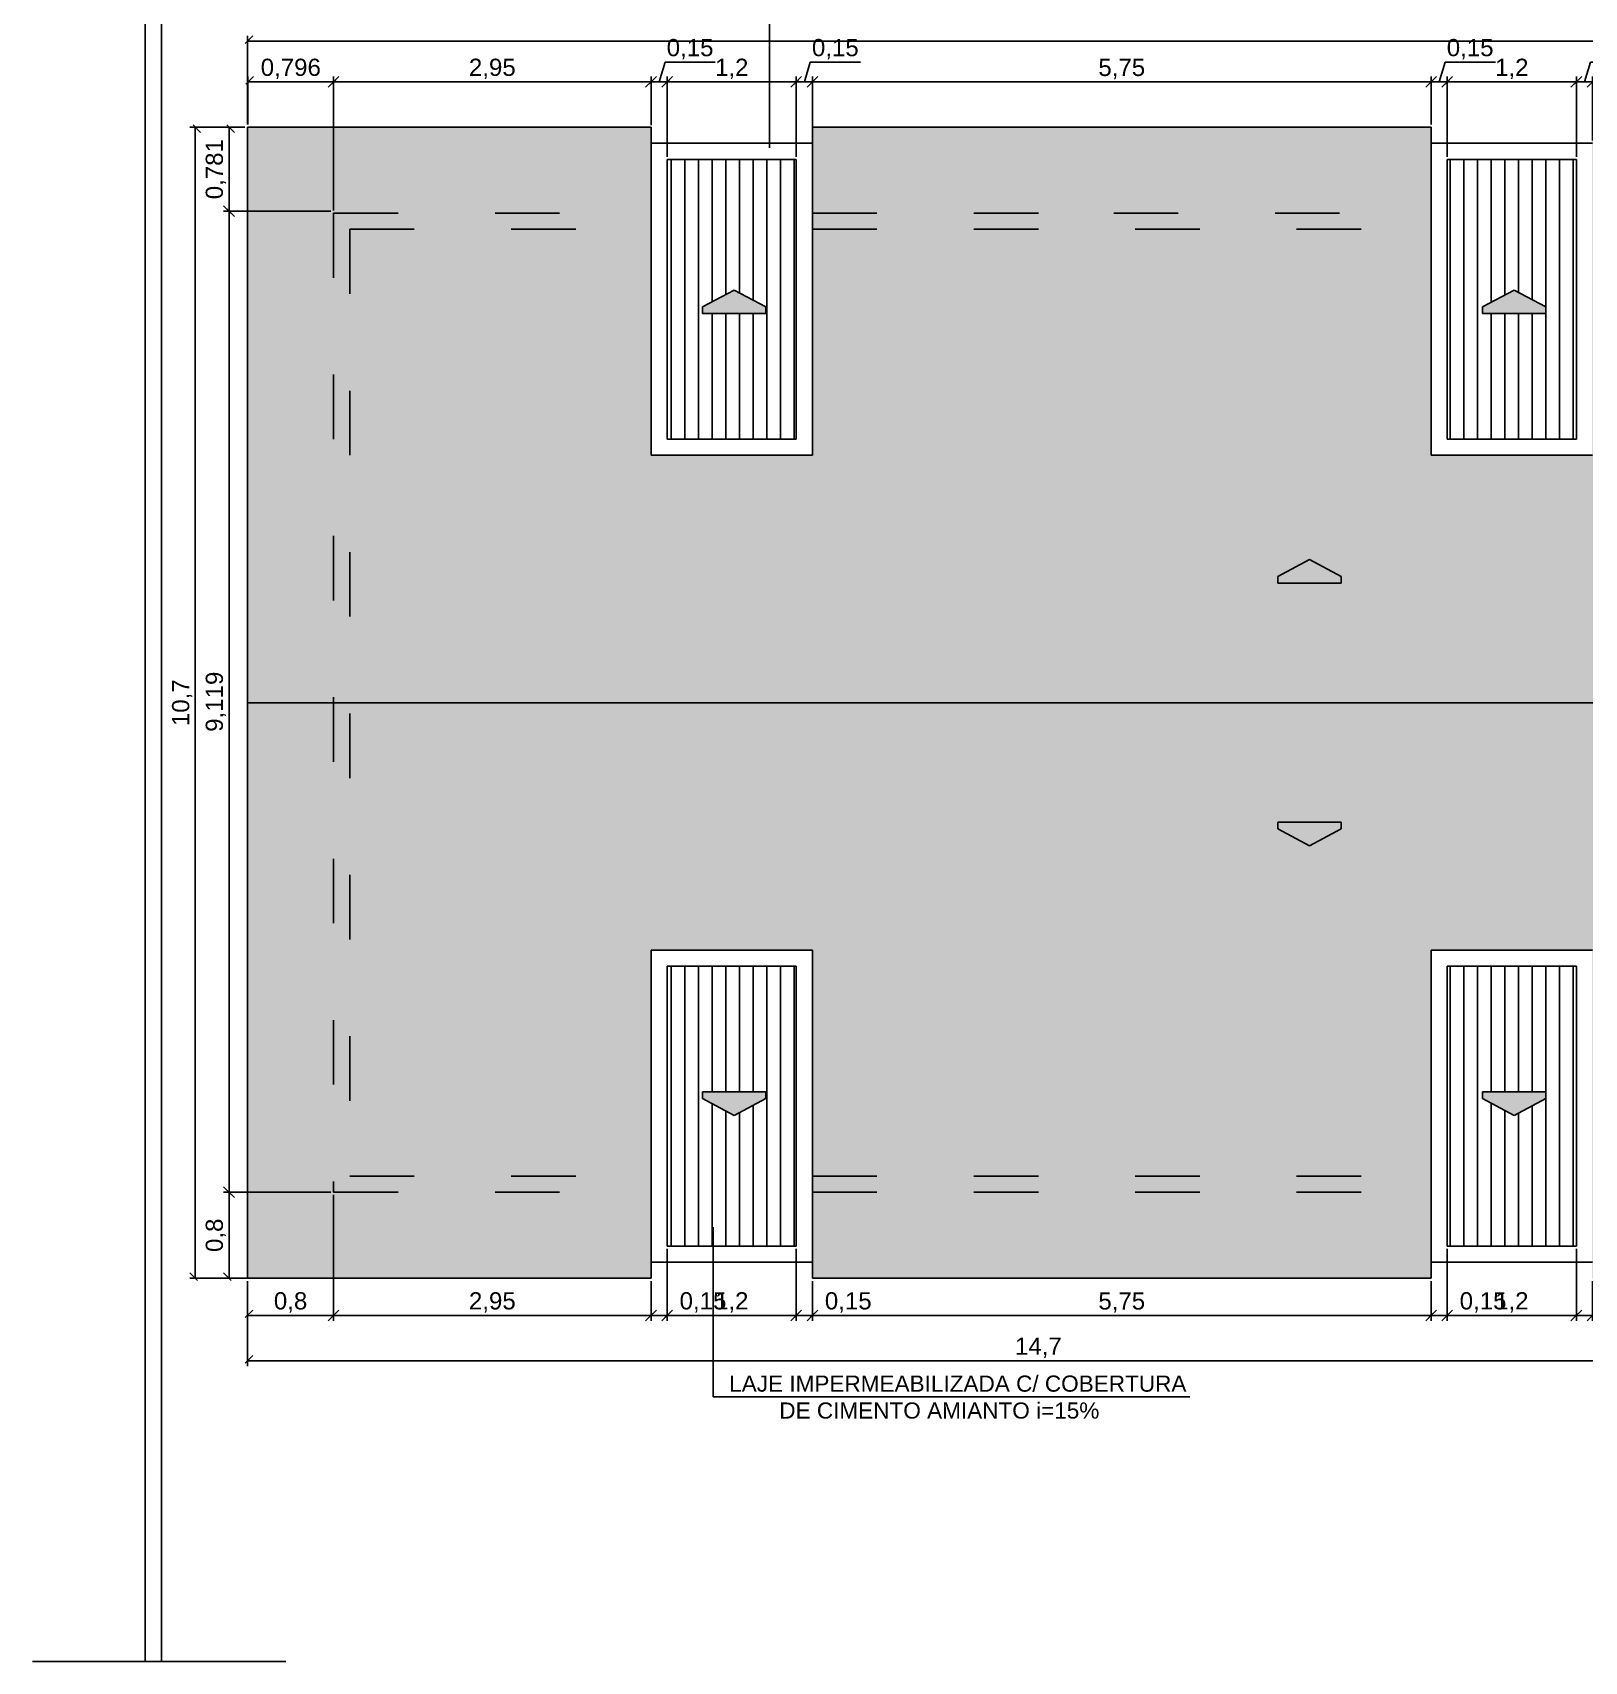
# Model space of a CAD drawing. Header units: millimetres. Extents: x 313 to 493, y 47 to 181.
# Drawn here: x 435.24 to 449.66, y 151.05 to 166.19 of the extents above; entities that cross this region are included whole.
import ezdxf

# ---------------------------------------------------------------- set-up
doc = ezdxf.new("R2010")
doc.units = ezdxf.units.MM
doc.header["$LTSCALE"] = 0.05
doc.header["$MEASUREMENT"] = 0
doc.header["$PDMODE"] = 3
doc.linetypes.add('ACAD_ISO03W100', pattern=[30, 12, -18])
for name, color, linetype in [('01', 1, 'Continuous'), ('02', 2, 'Continuous'), ('03', 3, 'Continuous'), ('05', 5, 'Continuous'), ('BAN', 13, 'Continuous'), ('CALCADA', 4, 'Continuous'), ('P02', 6, 'Continuous'), ('TRACEJADO', 7, 'ACAD_ISO03W100'), ('VEGET', 3, 'Continuous')]:
    doc.layers.add(name, color=color, linetype=linetype)
doc.styles.get("Standard").update_dxf_attribs({"font": 'arial.ttf'})
doc.dimstyles.new('ISO-25', dxfattribs={"dimscale": 0.04, "dimtxt": 4, "dimasz": 2.5, "dimexe": 1.25, "dimexo": 0.625, "dimtad": 1, "dimdec": 3, "dimtxsty": 'Standard', "dimblk": 'OBLIQUE', "dimcen": 2.5, "dimadec": 0, "dimazin": 0, "dimtfac": 1, "dimtdec": 3, "dimtmove": 0, "dimatfit": 3, "dimldrblk": 'OBLIQUE', "dimfxl": 1, "dimarcsym": 0})
pattern_1 = [(90, (-276.37967, -88.71769), (-0.127, 1e-17), [])]

# ---------------------------------------------------------------- blocks, each defined once
blk = doc.blocks.new('_Oblique')
at = {"layer": 'TRACEJADO', "color": 0, "lineweight": -2}
blk.add_line((-0.5, -0.5), (0.5, 0.5), dxfattribs=at)
blk = doc.blocks.new('*D369')
at = {"layer": 'BAN', "color": 0, "lineweight": -2}
for p, q in [((437.233, 165.333), (437.233, 166.157)), ((437.233, 166.107), (467.983, 166.107)), ((467.983, 165.352), (467.983, 166.157))]:
    blk.add_line(p, q, dxfattribs=at)
at = {"layer": 'Defpoints', "color": 0}
for p in [(467.983, 166.107), (467.983, 165.327), (437.233, 165.308)]:
    blk.add_point(p, dxfattribs=at)
at = {"layer": 'BAN', "color": 0, "lineweight": -2, "xscale": 0.1, "yscale": 0.1, "zscale": 0.1, "rotation": 180}
blk.add_blockref('_Oblique', (437.233, 166.107), dxfattribs=at)
at = {"layer": 'BAN', "color": 0, "lineweight": -2, "xscale": 0.1, "yscale": 0.1, "zscale": 0.1}
blk.add_blockref('_Oblique', (467.983, 166.107), dxfattribs=at)
at = {"layer": 'BAN', "color": 0, "insert": (452.608, 166.228), "char_height": 0.16, "attachment_point": 5}
blk.add_mtext('30,75', dxfattribs=at)
blk = doc.blocks.new('*D371')
at = {"layer": 'BAN', "color": 0, "lineweight": -2}
for p, q in [((438.008, 164.527), (437.011, 164.527)), ((437.061, 164.527), (437.061, 155.408)), ((438.008, 155.408), (437.011, 155.408))]:
    blk.add_line(p, q, dxfattribs=at)
at = {"layer": 'Defpoints', "color": 0}
for p in [(438.033, 164.527), (437.061, 155.408), (438.033, 155.408)]:
    blk.add_point(p, dxfattribs=at)
at = {"layer": 'BAN', "color": 0, "lineweight": -2, "xscale": 0.1, "yscale": 0.1, "zscale": 0.1}
for p, rotation in [((437.061, 164.527), 90), ((437.061, 155.408), 270)]:
    blk.add_blockref('_Oblique', p, dxfattribs=dict(at, rotation=rotation))
at = {"layer": 'BAN', "color": 0, "insert": (436.939, 159.967), "char_height": 0.16, "attachment_point": 5, "rotation": 90}
blk.add_mtext('9,119', dxfattribs=at)
blk = doc.blocks.new('*D372')
at = {"layer": 'BAN', "color": 0, "lineweight": -2}
for p, q in [((437.186, 165.308), (436.697, 165.308)), ((436.747, 165.308), (436.747, 154.608)), ((437.186, 154.608), (436.697, 154.608))]:
    blk.add_line(p, q, dxfattribs=at)
at = {"layer": 'Defpoints', "color": 0}
for p in [(437.211, 165.308), (436.747, 154.608), (437.211, 154.608)]:
    blk.add_point(p, dxfattribs=at)
at = {"layer": 'BAN', "color": 0, "lineweight": -2, "xscale": 0.1, "yscale": 0.1, "zscale": 0.1}
for p, rotation in [((436.747, 165.308), 90), ((436.747, 154.608), 270)]:
    blk.add_blockref('_Oblique', p, dxfattribs=dict(at, rotation=rotation))
at = {"layer": 'BAN', "color": 0, "insert": (436.626, 159.958), "char_height": 0.16, "attachment_point": 5, "rotation": 90}
blk.add_mtext('10,7', dxfattribs=at)
blk = doc.blocks.new('*D373')
at = {"layer": 'BAN', "color": 0, "lineweight": -2}
for p, q in [((437.233, 154.583), (437.233, 153.791)), ((451.933, 154.583), (451.933, 153.791)), ((437.233, 153.841), (451.933, 153.841))]:
    blk.add_line(p, q, dxfattribs=at)
at = {"layer": 'Defpoints', "color": 0}
for p in [(437.233, 154.608), (451.933, 154.608), (451.933, 153.841)]:
    blk.add_point(p, dxfattribs=at)
at = {"layer": 'BAN', "color": 0, "lineweight": -2, "xscale": 0.1, "yscale": 0.1, "zscale": 0.1, "rotation": 180}
blk.add_blockref('_Oblique', (437.233, 153.841), dxfattribs=at)
at = {"layer": 'BAN', "color": 0, "lineweight": -2, "xscale": 0.1, "yscale": 0.1, "zscale": 0.1}
blk.add_blockref('_Oblique', (451.933, 153.841), dxfattribs=at)
at = {"layer": 'BAN', "color": 0, "insert": (444.583, 153.963), "char_height": 0.16, "attachment_point": 5}
blk.add_mtext('14,7', dxfattribs=at)
blk = doc.blocks.new('*D374')
at = {"layer": 'BAN', "color": 0, "lineweight": -2}
for p, q in [((441.133, 154.883), (441.133, 154.213)), ((442.333, 154.883), (442.333, 154.213)), ((441.133, 154.263), (442.333, 154.263))]:
    blk.add_line(p, q, dxfattribs=at)
at = {"layer": 'Defpoints', "color": 0}
for p in [(441.133, 154.908), (442.333, 154.908), (442.333, 154.263)]:
    blk.add_point(p, dxfattribs=at)
at = {"layer": 'BAN', "color": 0, "lineweight": -2, "xscale": 0.1, "yscale": 0.1, "zscale": 0.1, "rotation": 180}
blk.add_blockref('_Oblique', (441.133, 154.263), dxfattribs=at)
at = {"layer": 'BAN', "color": 0, "lineweight": -2, "xscale": 0.1, "yscale": 0.1, "zscale": 0.1}
blk.add_blockref('_Oblique', (442.333, 154.263), dxfattribs=at)
at = {"layer": 'BAN', "color": 0, "insert": (441.733, 154.384), "char_height": 0.16, "attachment_point": 5}
blk.add_mtext('1,2', dxfattribs=at)
blk = doc.blocks.new('*D375')
at = {"layer": 'BAN', "color": 0, "lineweight": -2}
for p, q in [((441.133, 154.883), (441.133, 154.213)), ((440.983, 154.583), (440.983, 154.213)), ((440.983, 154.263), (441.133, 154.263)), ((441.133, 154.263), (441.7, 154.263))]:
    blk.add_line(p, q, dxfattribs=at)
at = {"layer": 'Defpoints', "color": 0}
for p in [(441.133, 154.908), (440.983, 154.608), (441.133, 154.263)]:
    blk.add_point(p, dxfattribs=at)
at = {"layer": 'BAN', "color": 0, "lineweight": -2, "xscale": 0.1, "yscale": 0.1, "zscale": 0.1, "rotation": 180}
blk.add_blockref('_Oblique', (440.983, 154.263), dxfattribs=at)
at = {"layer": 'BAN', "color": 0, "lineweight": -2, "xscale": 0.1, "yscale": 0.1, "zscale": 0.1}
blk.add_blockref('_Oblique', (441.133, 154.263), dxfattribs=at)
at = {"layer": 'BAN', "color": 0, "insert": (441.466, 154.384), "char_height": 0.16, "attachment_point": 5}
blk.add_mtext('0,15', dxfattribs=at)
blk = doc.blocks.new('*D376')
at = {"layer": 'BAN', "color": 0, "lineweight": -2}
for p, q in [((438.008, 155.408), (437.011, 155.408)), ((437.061, 155.408), (437.061, 154.608)), ((438.008, 154.608), (437.011, 154.608))]:
    blk.add_line(p, q, dxfattribs=at)
at = {"layer": 'Defpoints', "color": 0}
for p in [(438.033, 155.408), (437.061, 154.608), (438.033, 154.608)]:
    blk.add_point(p, dxfattribs=at)
at = {"layer": 'BAN', "color": 0, "lineweight": -2, "xscale": 0.1, "yscale": 0.1, "zscale": 0.1}
for p, rotation in [((437.061, 155.408), 90), ((437.061, 154.608), 270)]:
    blk.add_blockref('_Oblique', p, dxfattribs=dict(at, rotation=rotation))
at = {"layer": 'BAN', "color": 0, "insert": (436.939, 155.008), "char_height": 0.16, "attachment_point": 5, "rotation": 90}
blk.add_mtext('0,8', dxfattribs=at)
blk = doc.blocks.new('*D377')
at = {"layer": 'BAN', "color": 0, "lineweight": -2}
for p, q in [((438.033, 155.383), (438.033, 154.213)), ((440.983, 154.583), (440.983, 154.213)), ((438.033, 154.263), (440.983, 154.263))]:
    blk.add_line(p, q, dxfattribs=at)
at = {"layer": 'Defpoints', "color": 0}
for p in [(438.033, 155.408), (440.983, 154.608), (440.983, 154.263)]:
    blk.add_point(p, dxfattribs=at)
at = {"layer": 'BAN', "color": 0, "lineweight": -2, "xscale": 0.1, "yscale": 0.1, "zscale": 0.1, "rotation": 180}
blk.add_blockref('_Oblique', (438.033, 154.263), dxfattribs=at)
at = {"layer": 'BAN', "color": 0, "lineweight": -2, "xscale": 0.1, "yscale": 0.1, "zscale": 0.1}
blk.add_blockref('_Oblique', (440.983, 154.263), dxfattribs=at)
at = {"layer": 'BAN', "color": 0, "insert": (439.508, 154.384), "char_height": 0.16, "attachment_point": 5}
blk.add_mtext('2,95', dxfattribs=at)
blk = doc.blocks.new('*D378')
at = {"layer": 'BAN', "color": 0, "lineweight": -2}
for p, q in [((438.033, 155.383), (438.033, 154.213)), ((437.233, 154.583), (437.233, 154.213)), ((437.233, 154.263), (438.033, 154.263))]:
    blk.add_line(p, q, dxfattribs=at)
at = {"layer": 'Defpoints', "color": 0}
for p in [(438.033, 155.408), (437.233, 154.608), (438.033, 154.263)]:
    blk.add_point(p, dxfattribs=at)
at = {"layer": 'BAN', "color": 0, "lineweight": -2, "xscale": 0.1, "yscale": 0.1, "zscale": 0.1, "rotation": 180}
blk.add_blockref('_Oblique', (437.233, 154.263), dxfattribs=at)
at = {"layer": 'BAN', "color": 0, "lineweight": -2, "xscale": 0.1, "yscale": 0.1, "zscale": 0.1}
blk.add_blockref('_Oblique', (438.033, 154.263), dxfattribs=at)
at = {"layer": 'BAN', "color": 0, "insert": (437.633, 154.384), "char_height": 0.16, "attachment_point": 5}
blk.add_mtext('0,8', dxfattribs=at)
blk = doc.blocks.new('*D380')
at = {"layer": 'BAN', "color": 0, "lineweight": -2}
for p, q in [((449.583, 154.883), (449.583, 154.213)), ((449.733, 154.583), (449.733, 154.213)), ((449.583, 154.263), (449.733, 154.263)), ((449.733, 154.263), (450.3, 154.263))]:
    blk.add_line(p, q, dxfattribs=at)
at = {"layer": 'Defpoints', "color": 0}
for p in [(449.583, 154.908), (449.733, 154.608), (449.733, 154.263)]:
    blk.add_point(p, dxfattribs=at)
at = {"layer": 'BAN', "color": 0, "lineweight": -2, "xscale": 0.1, "yscale": 0.1, "zscale": 0.1, "rotation": 180}
blk.add_blockref('_Oblique', (449.583, 154.263), dxfattribs=at)
at = {"layer": 'BAN', "color": 0, "lineweight": -2, "xscale": 0.1, "yscale": 0.1, "zscale": 0.1}
blk.add_blockref('_Oblique', (449.733, 154.263), dxfattribs=at)
at = {"layer": 'BAN', "color": 0, "insert": (450.066, 154.384), "char_height": 0.16, "attachment_point": 5}
blk.add_mtext('0,15', dxfattribs=at)
blk = doc.blocks.new('*D381')
at = {"layer": 'BAN', "color": 0, "lineweight": -2}
for p, q in [((448.383, 154.883), (448.383, 154.213)), ((449.583, 154.883), (449.583, 154.213)), ((448.383, 154.263), (449.583, 154.263))]:
    blk.add_line(p, q, dxfattribs=at)
at = {"layer": 'Defpoints', "color": 0}
for p in [(448.383, 154.908), (449.583, 154.908), (449.583, 154.263)]:
    blk.add_point(p, dxfattribs=at)
at = {"layer": 'BAN', "color": 0, "lineweight": -2, "xscale": 0.1, "yscale": 0.1, "zscale": 0.1, "rotation": 180}
blk.add_blockref('_Oblique', (448.383, 154.263), dxfattribs=at)
at = {"layer": 'BAN', "color": 0, "lineweight": -2, "xscale": 0.1, "yscale": 0.1, "zscale": 0.1}
blk.add_blockref('_Oblique', (449.583, 154.263), dxfattribs=at)
at = {"layer": 'BAN', "color": 0, "insert": (448.983, 154.384), "char_height": 0.16, "attachment_point": 5}
blk.add_mtext('1,2', dxfattribs=at)
blk = doc.blocks.new('*D382')
at = {"layer": 'BAN', "color": 0, "lineweight": -2}
for p, q in [((448.383, 154.883), (448.383, 154.213)), ((448.233, 154.583), (448.233, 154.213)), ((448.233, 154.263), (448.383, 154.263)), ((448.383, 154.263), (448.95, 154.263))]:
    blk.add_line(p, q, dxfattribs=at)
at = {"layer": 'Defpoints', "color": 0}
for p in [(448.383, 154.908), (448.233, 154.608), (448.383, 154.263)]:
    blk.add_point(p, dxfattribs=at)
at = {"layer": 'BAN', "color": 0, "lineweight": -2, "xscale": 0.1, "yscale": 0.1, "zscale": 0.1, "rotation": 180}
blk.add_blockref('_Oblique', (448.233, 154.263), dxfattribs=at)
at = {"layer": 'BAN', "color": 0, "lineweight": -2, "xscale": 0.1, "yscale": 0.1, "zscale": 0.1}
blk.add_blockref('_Oblique', (448.383, 154.263), dxfattribs=at)
at = {"layer": 'BAN', "color": 0, "insert": (448.716, 154.384), "char_height": 0.16, "attachment_point": 5}
blk.add_mtext('0,15', dxfattribs=at)
blk = doc.blocks.new('*D383')
at = {"layer": 'BAN', "color": 0, "lineweight": -2}
for p, q in [((442.483, 154.583), (442.483, 154.213)), ((448.233, 154.583), (448.233, 154.213)), ((442.483, 154.263), (448.233, 154.263))]:
    blk.add_line(p, q, dxfattribs=at)
at = {"layer": 'Defpoints', "color": 0}
for p in [(442.483, 154.608), (448.233, 154.608), (448.233, 154.263)]:
    blk.add_point(p, dxfattribs=at)
at = {"layer": 'BAN', "color": 0, "lineweight": -2, "xscale": 0.1, "yscale": 0.1, "zscale": 0.1, "rotation": 180}
blk.add_blockref('_Oblique', (442.483, 154.263), dxfattribs=at)
at = {"layer": 'BAN', "color": 0, "lineweight": -2, "xscale": 0.1, "yscale": 0.1, "zscale": 0.1}
blk.add_blockref('_Oblique', (448.233, 154.263), dxfattribs=at)
at = {"layer": 'BAN', "color": 0, "insert": (445.358, 154.383), "char_height": 0.16, "attachment_point": 5}
blk.add_mtext('5,75', dxfattribs=at)
blk = doc.blocks.new('*D384')
at = {"layer": 'BAN', "color": 0, "lineweight": -2}
for p, q in [((442.333, 154.883), (442.333, 154.213)), ((442.483, 154.583), (442.483, 154.213)), ((442.333, 154.263), (442.483, 154.263)), ((442.483, 154.263), (443.05, 154.263))]:
    blk.add_line(p, q, dxfattribs=at)
at = {"layer": 'Defpoints', "color": 0}
for p in [(442.333, 154.908), (442.483, 154.608), (442.483, 154.263)]:
    blk.add_point(p, dxfattribs=at)
at = {"layer": 'BAN', "color": 0, "lineweight": -2, "xscale": 0.1, "yscale": 0.1, "zscale": 0.1, "rotation": 180}
blk.add_blockref('_Oblique', (442.333, 154.263), dxfattribs=at)
at = {"layer": 'BAN', "color": 0, "lineweight": -2, "xscale": 0.1, "yscale": 0.1, "zscale": 0.1}
blk.add_blockref('_Oblique', (442.483, 154.263), dxfattribs=at)
at = {"layer": 'BAN', "color": 0, "insert": (442.816, 154.384), "char_height": 0.16, "attachment_point": 5}
blk.add_mtext('0,15', dxfattribs=at)
blk = doc.blocks.new('*D385')
at = {"layer": 'BAN', "color": 0}
for p, q in [((441.133, 165.033), (441.133, 165.778)), ((442.333, 165.033), (442.333, 165.778)), ((441.133, 165.728), (442.333, 165.728))]:
    blk.add_line(p, q, dxfattribs=at)
at = {"layer": 'Defpoints', "color": 0}
for p in [(442.333, 165.728), (441.133, 165.008), (442.333, 165.008)]:
    blk.add_point(p, dxfattribs=at)
at = {"layer": 'BAN', "color": 0, "xscale": 0.1, "yscale": 0.1, "zscale": 0.1, "rotation": 180}
blk.add_blockref('_Oblique', (441.133, 165.728), dxfattribs=at)
at = {"layer": 'BAN', "color": 0, "xscale": 0.1, "yscale": 0.1, "zscale": 0.1}
blk.add_blockref('_Oblique', (442.333, 165.728), dxfattribs=at)
at = {"layer": 'BAN', "color": 0, "insert": (441.733, 165.849), "char_height": 0.16, "attachment_point": 5}
blk.add_mtext('1,2', dxfattribs=at)
blk = doc.blocks.new('*D386')
at = {"layer": 'BAN', "color": 0}
for p, q in [((440.983, 165.327), (440.983, 165.778)), ((441.058, 165.728), (441.113, 165.911)), ((441.113, 165.911), (441.58, 165.911)), ((441.133, 165.033), (441.133, 165.778)), ((440.983, 165.728), (441.133, 165.728))]:
    blk.add_line(p, q, dxfattribs=at)
at = {"layer": 'Defpoints', "color": 0}
for p in [(441.133, 165.728), (440.983, 165.302), (441.133, 165.008)]:
    blk.add_point(p, dxfattribs=at)
at = {"layer": 'BAN', "color": 0, "xscale": 0.1, "yscale": 0.1, "zscale": 0.1, "rotation": 180}
blk.add_blockref('_Oblique', (440.983, 165.728), dxfattribs=at)
at = {"layer": 'BAN', "color": 0, "xscale": 0.1, "yscale": 0.1, "zscale": 0.1}
blk.add_blockref('_Oblique', (441.133, 165.728), dxfattribs=at)
at = {"layer": 'BAN', "color": 0, "insert": (441.346, 166.032), "char_height": 0.16, "attachment_point": 5}
blk.add_mtext('0,15', dxfattribs=at)
blk = doc.blocks.new('*D387')
at = {"layer": 'BAN', "color": 0, "lineweight": -2}
for p, q in [((437.208, 165.308), (437.011, 165.308)), ((437.061, 165.308), (437.061, 164.527)), ((438.008, 164.527), (437.011, 164.527))]:
    blk.add_line(p, q, dxfattribs=at)
at = {"layer": 'Defpoints', "color": 0}
for p in [(437.233, 165.308), (437.061, 164.527), (438.033, 164.527)]:
    blk.add_point(p, dxfattribs=at)
at = {"layer": 'BAN', "color": 0, "lineweight": -2, "xscale": 0.1, "yscale": 0.1, "zscale": 0.1}
for p, rotation in [((437.061, 165.308), 90), ((437.061, 164.527), 270)]:
    blk.add_blockref('_Oblique', p, dxfattribs=dict(at, rotation=rotation))
at = {"layer": 'BAN', "color": 0, "insert": (436.939, 164.917), "char_height": 0.16, "attachment_point": 5, "rotation": 90}
blk.add_mtext('0,781', dxfattribs=at)
blk = doc.blocks.new('*D388')
at = {"layer": 'BAN', "color": 0}
for p, q in [((438.033, 164.533), (438.033, 165.778)), ((440.983, 165.327), (440.983, 165.778)), ((438.033, 165.728), (440.983, 165.728))]:
    blk.add_line(p, q, dxfattribs=at)
at = {"layer": 'Defpoints', "color": 0}
for p in [(440.983, 165.728), (440.983, 165.302), (438.033, 164.508)]:
    blk.add_point(p, dxfattribs=at)
at = {"layer": 'BAN', "color": 0, "xscale": 0.1, "yscale": 0.1, "zscale": 0.1, "rotation": 180}
blk.add_blockref('_Oblique', (438.033, 165.728), dxfattribs=at)
at = {"layer": 'BAN', "color": 0, "xscale": 0.1, "yscale": 0.1, "zscale": 0.1}
blk.add_blockref('_Oblique', (440.983, 165.728), dxfattribs=at)
at = {"layer": 'BAN', "color": 0, "insert": (439.508, 165.849), "char_height": 0.16, "attachment_point": 5}
blk.add_mtext('2,95', dxfattribs=at)
blk = doc.blocks.new('*D389')
at = {"layer": 'BAN', "color": 0, "lineweight": -2}
for p, q in [((437.237, 165.333), (437.237, 165.778)), ((438.033, 164.533), (438.033, 165.778)), ((437.237, 165.728), (438.033, 165.728))]:
    blk.add_line(p, q, dxfattribs=at)
at = {"layer": 'Defpoints', "color": 0}
for p in [(438.033, 165.728), (437.237, 165.308), (438.033, 164.508)]:
    blk.add_point(p, dxfattribs=at)
at = {"layer": 'BAN', "color": 0, "lineweight": -2, "xscale": 0.1, "yscale": 0.1, "zscale": 0.1, "rotation": 180}
blk.add_blockref('_Oblique', (437.237, 165.728), dxfattribs=at)
at = {"layer": 'BAN', "color": 0, "lineweight": -2, "xscale": 0.1, "yscale": 0.1, "zscale": 0.1}
blk.add_blockref('_Oblique', (438.033, 165.728), dxfattribs=at)
at = {"layer": 'BAN', "color": 0, "insert": (437.635, 165.849), "char_height": 0.16, "attachment_point": 5}
blk.add_mtext('0,796', dxfattribs=at)
blk = doc.blocks.new('*D391')
at = {"layer": 'BAN', "color": 0}
for p, q in [((449.583, 165.033), (449.583, 165.778)), ((449.658, 165.728), (449.713, 165.911)), ((449.713, 165.911), (450.18, 165.911)), ((449.733, 165.183), (449.733, 165.778)), ((449.583, 165.728), (449.733, 165.728))]:
    blk.add_line(p, q, dxfattribs=at)
at = {"layer": 'Defpoints', "color": 0}
for p in [(449.733, 165.728), (449.733, 165.158), (449.583, 165.008)]:
    blk.add_point(p, dxfattribs=at)
at = {"layer": 'BAN', "color": 0, "xscale": 0.1, "yscale": 0.1, "zscale": 0.1, "rotation": 180}
blk.add_blockref('_Oblique', (449.583, 165.728), dxfattribs=at)
at = {"layer": 'BAN', "color": 0, "xscale": 0.1, "yscale": 0.1, "zscale": 0.1}
blk.add_blockref('_Oblique', (449.733, 165.728), dxfattribs=at)
at = {"layer": 'BAN', "color": 0, "insert": (449.946, 166.032), "char_height": 0.16, "attachment_point": 5}
blk.add_mtext('0,15', dxfattribs=at)
blk = doc.blocks.new('*D392')
at = {"layer": 'BAN', "color": 0}
for p, q in [((448.383, 165.033), (448.383, 165.778)), ((449.583, 165.033), (449.583, 165.778)), ((448.383, 165.728), (449.583, 165.728))]:
    blk.add_line(p, q, dxfattribs=at)
at = {"layer": 'Defpoints', "color": 0}
for p in [(449.583, 165.728), (448.383, 165.008), (449.583, 165.008)]:
    blk.add_point(p, dxfattribs=at)
at = {"layer": 'BAN', "color": 0, "xscale": 0.1, "yscale": 0.1, "zscale": 0.1, "rotation": 180}
blk.add_blockref('_Oblique', (448.383, 165.728), dxfattribs=at)
at = {"layer": 'BAN', "color": 0, "xscale": 0.1, "yscale": 0.1, "zscale": 0.1}
blk.add_blockref('_Oblique', (449.583, 165.728), dxfattribs=at)
at = {"layer": 'BAN', "color": 0, "insert": (448.983, 165.849), "char_height": 0.16, "attachment_point": 5}
blk.add_mtext('1,2', dxfattribs=at)
blk = doc.blocks.new('*D393')
at = {"layer": 'BAN', "color": 0}
for p, q in [((448.233, 165.333), (448.233, 165.778)), ((448.308, 165.728), (448.363, 165.911)), ((448.363, 165.911), (448.83, 165.911)), ((448.383, 165.033), (448.383, 165.778)), ((448.233, 165.728), (448.383, 165.728))]:
    blk.add_line(p, q, dxfattribs=at)
at = {"layer": 'Defpoints', "color": 0}
for p in [(448.383, 165.728), (448.233, 165.308), (448.383, 165.008)]:
    blk.add_point(p, dxfattribs=at)
at = {"layer": 'BAN', "color": 0, "xscale": 0.1, "yscale": 0.1, "zscale": 0.1, "rotation": 180}
blk.add_blockref('_Oblique', (448.233, 165.728), dxfattribs=at)
at = {"layer": 'BAN', "color": 0, "xscale": 0.1, "yscale": 0.1, "zscale": 0.1}
blk.add_blockref('_Oblique', (448.383, 165.728), dxfattribs=at)
at = {"layer": 'BAN', "color": 0, "insert": (448.596, 166.032), "char_height": 0.16, "attachment_point": 5}
blk.add_mtext('0,15', dxfattribs=at)
blk = doc.blocks.new('*D394')
at = {"layer": 'BAN', "color": 0}
for p, q in [((442.483, 165.183), (442.483, 165.778)), ((448.233, 165.333), (448.233, 165.778)), ((442.483, 165.728), (448.233, 165.728))]:
    blk.add_line(p, q, dxfattribs=at)
at = {"layer": 'Defpoints', "color": 0}
for p in [(448.233, 165.728), (448.233, 165.308), (442.483, 165.158)]:
    blk.add_point(p, dxfattribs=at)
at = {"layer": 'BAN', "color": 0, "xscale": 0.1, "yscale": 0.1, "zscale": 0.1, "rotation": 180}
blk.add_blockref('_Oblique', (442.483, 165.728), dxfattribs=at)
at = {"layer": 'BAN', "color": 0, "xscale": 0.1, "yscale": 0.1, "zscale": 0.1}
blk.add_blockref('_Oblique', (448.233, 165.728), dxfattribs=at)
at = {"layer": 'BAN', "color": 0, "insert": (445.358, 165.848), "char_height": 0.16, "attachment_point": 5}
blk.add_mtext('5,75', dxfattribs=at)
blk = doc.blocks.new('*D395')
at = {"layer": 'BAN', "color": 0}
for p, q in [((442.333, 165.033), (442.333, 165.778)), ((442.408, 165.728), (442.463, 165.911)), ((442.463, 165.911), (442.93, 165.911)), ((442.483, 165.183), (442.483, 165.778)), ((442.333, 165.728), (442.483, 165.728))]:
    blk.add_line(p, q, dxfattribs=at)
at = {"layer": 'Defpoints', "color": 0}
for p in [(442.483, 165.728), (442.483, 165.158), (442.333, 165.008)]:
    blk.add_point(p, dxfattribs=at)
at = {"layer": 'BAN', "color": 0, "xscale": 0.1, "yscale": 0.1, "zscale": 0.1, "rotation": 180}
blk.add_blockref('_Oblique', (442.333, 165.728), dxfattribs=at)
at = {"layer": 'BAN', "color": 0, "xscale": 0.1, "yscale": 0.1, "zscale": 0.1}
blk.add_blockref('_Oblique', (442.483, 165.728), dxfattribs=at)
at = {"layer": 'BAN', "color": 0, "insert": (442.696, 166.032), "char_height": 0.16, "attachment_point": 5}
blk.add_mtext('0,15', dxfattribs=at)

msp = doc.modelspace()

# ---------------------------------------------------------------- hatches: boundary and pattern name
at = {"layer": '01'}
h = msp.add_hatch(dxfattribs=at)
h.set_pattern_fill('TELHA2', color=256, scale=0.3, angle=180, style=0)
h.set_pattern_definition([(305.2176, (-276.655666, -88.747688), (-2.10000034906, 2.99999974996), [0.0624261, -6.1801698]), (340.71, (-276.619666, -88.798688), (-5.10000155527, 1.7999959482), [0.0635688, -6.2933172]), (19.29, (-276.559666, -88.819688), (5.10000155527, 1.7999959482), [0.0635688, -6.2933172]), (54.7824, (-276.499666, -88.798688), (2.10000034906, 2.99999974996), [0.0624261, -6.1801698]), (90, (-276.46367, -88.7477), (-0.3, 0.3), [0.03, -0.27]), (270, (-276.65567, -88.7177), (0.3, -0.3), [0.03, -0.27]), (180, (-276.65567, -88.7417), (-0.3, -0.3), [0.024, -0.276]), (180, (-276.65567, -88.7177), (-0.3, -0.3), [0.024, -0.276]), (305.5377, (-276.679666, -88.756688), (0.900000472, -1.1999994744), [0.077421, -2.5032768]), (342.2553, (-276.634666, -88.819688), (6.59999886937, -2.10000322881), [0.0787464, -7.7958963]), (17.7447, (-276.559666, -88.843688), (-6.59999886937, -2.10000322881), [0.0787464, -7.7958963]), (54.4623, (-276.484666, -88.819688), (-0.900000472, -1.1999994744), [0.077421, -2.5032768]), (90, (-276.43967, -88.7567), (-0.3, 0.3), [0.015, -0.285]), (270, (-276.67967, -88.7417), (0.3, -0.3), [0.015, -0.285]), (180, (-276.37967, -88.7417), (-0.3, -0.3), [0.06, -0.24]), (180, (-276.37967, -88.7177), (-0.3, -0.3), [0.084, -0.216]), (264.8056, (-276.439666, -88.753688), (0.2999985674, 3.000000201), [0.2650887, -3.0485196]), (275.1944, (-276.679666, -88.753688), (0.2999985674, -3.000000201), [0.2650887, -3.0485196])])
h.paths.add_polyline_path([(448.233, 164.358), (442.483, 164.358), (442.483, 162.258), (440.983, 162.258), (440.983, 164.358), (438.183, 164.358), (438.183, 159.958), (451.108, 159.958), (451.108, 161.458), (452.608, 161.458), (454.108, 161.458), (454.108, 159.958), (467.033, 159.958), (467.033, 162.858), (459.783, 162.858), (459.783, 164.358), (456.983, 164.358), (456.983, 162.258), (455.483, 162.258), (455.483, 164.358), (449.733, 164.358), (449.733, 162.258), (448.233, 162.258)])
h.paths.add_polyline_path([(446.8074, 161.1304), (447.1019, 161.288), (447.3964, 161.1304), (447.3964, 161.0691), (446.8074, 161.0691)], flags=16)
h.paths.add_polyline_path([(457.852, 161.1304), (458.1465, 161.288), (458.441, 161.1304), (458.441, 161.0691), (457.852, 161.0691)], flags=16)
h.paths.add_polyline_path([(455.483, 164.508), (449.733, 164.508), (449.733, 164.358), (455.483, 164.358)])
h.paths.add_polyline_path([(455.483, 165.158), (455.483, 165.308), (449.733, 165.308), (449.733, 165.158), (449.733, 164.508), (455.483, 164.508)])
h.paths.add_polyline_path([(467.983, 165.308), (456.983, 165.308), (456.983, 165.158), (456.983, 164.508), (459.933, 164.508), (459.933, 163.008), (467.183, 163.008), (467.183, 160.858), (467.183, 159.958), (467.983, 159.958)])
h.paths.add_polyline_path([(467.183, 163.008), (459.933, 163.008), (459.933, 164.508), (456.983, 164.508), (456.983, 164.358), (459.783, 164.358), (459.783, 162.858), (467.033, 162.858), (467.033, 159.958), (467.183, 159.958), (467.183, 160.858)], flags=16)
h.paths.add_polyline_path([(448.233, 164.508), (445.283, 164.508), (442.483, 164.508), (442.483, 164.358), (448.233, 164.358)])
h.paths.add_polyline_path([(440.983, 164.508), (438.033, 164.508), (438.033, 159.958), (438.183, 159.958), (438.183, 164.358), (440.983, 164.358)])
h.paths.add_polyline_path([(438.033, 164.508), (440.983, 164.508), (440.983, 165.158), (440.983, 165.308), (437.233, 165.308), (437.233, 159.958), (438.033, 159.958)])
h.paths.add_polyline_path([(448.233, 165.158), (448.233, 165.308), (442.483, 165.308), (442.483, 165.158), (442.483, 164.508), (445.433, 164.508), (448.233, 164.508)])
h.paths.add_polyline_path([(454.108, 161.458), (452.608, 161.458), (452.608, 159.958), (454.108, 159.958)], flags=16)
h.paths.add_polyline_path([(452.608, 161.458), (451.108, 161.458), (451.108, 159.958), (452.608, 159.958)], flags=16)
h.paths.add_polyline_path([(464.2394, 161.2968), (464.2394, 161.6693), (464.4437, 161.6693), (464.4437, 161.2968)], flags=24)
h.paths.add_polyline_path([(457.1717, 163.5678), (457.1717, 163.8483), (457.376, 163.8483), (457.376, 163.5678)], flags=24)
h.paths.add_polyline_path([(457.1342, 162.1467), (457.1342, 162.5193), (457.3385, 162.5193), (457.3385, 162.1467)], flags=24)
h.paths.add_polyline_path([(457.5082, 163.624), (457.5082, 163.8921), (457.7125, 163.8921), (457.7125, 163.624)], flags=24)
h.paths.add_polyline_path([(457.5082, 161.2968), (457.5082, 161.6693), (457.7125, 161.6693), (457.7125, 161.2968)], flags=24)
h.paths.add_polyline_path([(464.2394, 164.0178), (464.2394, 164.2983), (464.4437, 164.2983), (464.4437, 164.0178)], flags=25)
h.paths.add_polyline_path([(457.1717, 164.5717), (457.1717, 164.9443), (457.376, 164.9443), (457.376, 164.5717)], flags=24)
h.paths.add_polyline_path([(457.5082, 164.7687), (457.5082, 165.0474), (457.7125, 165.0474), (457.7125, 164.7687)], flags=24)
h.paths.add_polyline_path([(451.6788, 160.908), (453.2156, 160.908), (453.2156, 160.6426), (451.6788, 160.6426)], flags=25)
h = msp.add_hatch(dxfattribs=at)
h.set_pattern_fill('TELHA2', color=256, scale=0.3, style=0)
h.set_pattern_definition([(125.2176, (-276.103666, -88.687688), (2.10000034906, -2.99999974996), [0.0624261, -6.1801698]), (160.71, (-276.139666, -88.636688), (5.10000155527, -1.7999959482), [0.0635688, -6.2933172]), (199.29, (-276.199666, -88.615688), (-5.10000155527, -1.7999959482), [0.0635688, -6.2933172]), (234.7824, (-276.259666, -88.636688), (-2.10000034906, -2.99999974996), [0.0624261, -6.1801698]), (270, (-276.29567, -88.6877), (0.3, -0.3), [0.03, -0.27]), (90, (-276.10367, -88.7177), (-0.3, 0.3), [0.03, -0.27]), (0, (-276.10367, -88.6937), (0.3, 0.3), [0.024, -0.276]), (0, (-276.10367, -88.7177), (0.3, 0.3), [0.024, -0.276]), (125.5377, (-276.079666, -88.678688), (-0.900000472, 1.1999994744), [0.077421, -2.5032768]), (162.2553, (-276.124666, -88.615688), (-6.59999886937, 2.10000322881), [0.0787464, -7.7958963]), (197.7447, (-276.199666, -88.591688), (6.59999886937, 2.10000322881), [0.0787464, -7.7958963]), (234.4623, (-276.274666, -88.615688), (0.900000472, 1.1999994744), [0.077421, -2.5032768]), (270, (-276.31967, -88.6787), (0.3, -0.3), [0.015, -0.285]), (90, (-276.07967, -88.6937), (-0.3, 0.3), [0.015, -0.285]), (0, (-276.37967, -88.6937), (0.3, 0.3), [0.06, -0.24]), (0, (-276.37967, -88.7177), (0.3, 0.3), [0.084, -0.216]), (84.8056, (-276.319666, -88.681688), (-0.2999985674, -3.000000201), [0.2650887, -3.0485196]), (95.1944, (-276.079666, -88.681688), (-0.2999985674, 3.000000201), [0.2650887, -3.0485196])])
h.paths.add_polyline_path([(467.033, 159.958), (438.183, 159.958), (438.183, 155.558), (440.983, 155.558), (440.983, 157.658), (442.483, 157.658), (442.483, 155.558), (448.233, 155.558), (448.233, 157.658), (449.733, 157.658), (449.733, 155.558), (458.433, 155.558), (458.433, 156.408), (459.933, 156.408), (459.933, 155.558), (467.033, 155.558)])
h.paths.add_polyline_path([(458.441, 158.7857), (458.1465, 158.6281), (457.852, 158.7857), (457.852, 158.847), (458.441, 158.847)], flags=17)
h.paths.add_polyline_path([(447.3964, 158.7857), (447.1019, 158.6281), (446.8074, 158.7857), (446.8074, 158.847), (447.3964, 158.847)], flags=16)
h.paths.add_polyline_path([(438.033, 159.958), (437.233, 159.958), (437.233, 154.608), (440.983, 154.608), (440.983, 154.758), (440.983, 155.408), (438.033, 155.408)])
h.paths.add_polyline_path([(438.183, 159.958), (438.033, 159.958), (438.033, 155.408), (440.983, 155.408), (440.983, 155.558), (438.183, 155.558)])
h.paths.add_polyline_path([(448.233, 155.558), (442.483, 155.558), (442.483, 155.408), (448.233, 155.408)])
h.paths.add_polyline_path([(458.583, 156.258), (459.783, 156.258), (459.783, 155.408), (467.183, 155.408), (467.183, 159.958), (467.033, 159.958), (467.033, 155.558), (459.933, 155.558), (459.933, 156.408), (458.433, 156.408), (458.433, 155.558), (449.733, 155.558), (449.733, 155.408), (458.583, 155.408)])
h.paths.add_polyline_path([(467.983, 159.958), (467.183, 159.958), (467.183, 155.408), (467.183, 152.808), (467.983, 152.808)])
h.paths.add_polyline_path([(467.183, 155.408), (459.783, 155.408), (459.783, 156.258), (458.583, 156.258), (458.583, 155.408), (458.183, 155.408), (452.533, 155.408), (452.533, 153.408), (465.533, 153.408), (465.533, 152.808), (467.183, 152.808)])
h.paths.add_polyline_path([(465.533, 153.408), (452.533, 153.408), (452.533, 155.408), (449.733, 155.408), (449.733, 154.758), (449.733, 154.608), (451.933, 154.608), (451.933, 152.808), (465.533, 152.808)])
h.paths.add_polyline_path([(448.233, 155.408), (442.483, 155.408), (442.483, 154.758), (442.483, 154.608), (448.233, 154.608), (448.233, 154.758)])
h.paths.add_polyline_path([(464.2399, 157.4943), (464.2399, 157.8718), (464.4437, 157.8718), (464.4437, 157.4943)], flags=25)
h.paths.add_polyline_path([(450.3317, 158.7806), (454.9828, 158.7806), (454.9828, 158.2948), (450.3317, 158.2948)], flags=25)
h.paths.add_polyline_path([(467.4436, 154.4556), (467.7223, 154.4556), (467.7223, 154.2514), (467.4436, 154.2514)], flags=24)
h.paths.add_polyline_path([(459.6307, 154.4556), (460.0852, 154.4556), (460.0852, 154.2514), (459.6307, 154.2514)], flags=25)
h.paths.add_polyline_path([(465.0938, 154.0041), (465.3722, 154.0041), (465.3722, 153.7998), (465.0938, 153.7998)], flags=25)
h.paths.add_polyline_path([(466.5706, 154.0041), (466.9453, 154.0041), (466.9453, 153.7998), (466.5706, 153.7998)], flags=24)
h.paths.add_polyline_path([(466.6674, 153.5628), (467.0385, 153.5628), (467.0385, 153.3585), (466.6674, 153.3585)], flags=24)
h.paths.add_polyline_path([(464.2632, 154.3383), (464.2632, 154.4778), (464.4437, 154.4778), (464.4437, 154.3383)], flags=25)
h.paths.add_polyline_path([(452.0938, 154.4556), (452.3722, 154.4556), (452.3722, 154.2514), (452.0938, 154.2514)], flags=24)
h.paths.add_polyline_path([(464.2394, 152.9688), (464.2394, 153.2472), (464.4437, 153.2472), (464.4437, 152.9688)], flags=25)
at = {"layer": '02'}
h = msp.add_hatch(dxfattribs=at)
h.set_pattern_fill('ANSI31', color=256, scale=0.04, angle=45, style=0)
h.set_pattern_definition(pattern_1)
h.paths.add_polyline_path([(442.333, 165.008), (441.133, 165.008), (441.133, 162.408), (442.333, 162.408)])
h.paths.add_polyline_path([(441.7555, 163.7937), (442.05, 163.6361), (442.05, 163.5748), (441.461, 163.5748), (441.461, 163.6361)], flags=16)
h = msp.add_hatch(dxfattribs=at)
h.set_pattern_fill('ANSI31', color=256, scale=0.04, angle=45, style=0)
h.set_pattern_definition(pattern_1)
h.paths.add_polyline_path([(449.583, 165.008), (448.383, 165.008), (448.383, 162.408), (449.583, 162.408)])
h.paths.add_polyline_path([(449.0055, 163.7937), (449.3, 163.6361), (449.3, 163.5748), (448.711, 163.5748), (448.711, 163.6361)], flags=16)
h = msp.add_hatch(dxfattribs=at)
h.set_pattern_fill('ANSI31', color=256, scale=0.04, angle=45, style=0)
h.set_pattern_definition(pattern_1)
h.paths.add_polyline_path([(442.333, 157.508), (441.133, 157.508), (441.133, 154.908), (442.333, 154.908)])
h.paths.add_polyline_path([(442.05, 156.3412), (442.05, 156.2799), (441.7555, 156.1223), (441.461, 156.2799), (441.461, 156.3412)], flags=16)
h = msp.add_hatch(dxfattribs=at)
h.set_pattern_fill('ANSI31', color=256, scale=0.04, angle=45, style=0)
h.set_pattern_definition(pattern_1)
h.paths.add_polyline_path([(449.583, 157.508), (448.383, 157.508), (448.383, 154.908), (449.583, 154.908)])
h.paths.add_polyline_path([(449.3, 156.3412), (449.3, 156.2799), (449.0055, 156.1223), (448.711, 156.2799), (448.711, 156.3412)], flags=16)
at = {"layer": 'P02'}
for points in [[(442.05, 163.5748), (442.05, 163.6361), (441.7555, 163.7937), (441.461, 163.6361), (441.461, 163.5748)], [(449.3, 163.5748), (449.3, 163.6361), (449.0055, 163.7937), (448.711, 163.6361), (448.711, 163.5748)], [(447.3964, 161.0691), (447.3964, 161.1304), (447.1019, 161.288), (446.8074, 161.1304), (446.8074, 161.0691)], [(446.8074, 158.847), (446.8074, 158.7857), (447.1019, 158.6281), (447.3964, 158.7857), (447.3964, 158.847)], [(441.461, 156.3412), (441.461, 156.2799), (441.7555, 156.1223), (442.05, 156.2799), (442.05, 156.3412)], [(448.711, 156.3412), (448.711, 156.2799), (449.0055, 156.1223), (449.3, 156.2799), (449.3, 156.3412)]]:
    msp.add_hatch(color=256, dxfattribs=at).paths.add_polyline_path(points)

# ---------------------------------------------------------------- linework, layer by layer
at = {"layer": '01'}
msp.add_line((437.5879, 151.0472), (435.2351, 151.0472), dxfattribs=at)
at = {"layer": '02'}
for p, q in [((437.233, 154.608), (437.233, 165.308)), ((437.233, 165.308), (440.983, 165.308)), ((440.983, 165.158), (440.983, 165.308)), ((442.483, 165.308), (448.233, 165.308)), ((442.483, 165.158), (442.483, 165.308)), ((448.233, 165.158), (448.233, 165.308)), ((440.983, 154.758), (440.983, 154.608)), ((442.483, 154.758), (442.483, 154.608)), ((448.233, 154.758), (448.233, 154.608)), ((437.233, 154.608), (440.983, 154.608)), ((442.483, 154.608), (448.233, 154.608))]:
    msp.add_line(p, q, dxfattribs=at)
at = {"layer": '03'}
for p, q in [((442.0847, 166.4317), (442.0847, 165.1159)), ((441.5617, 155.0825), (441.5617, 153.507)), ((441.5617, 153.507), (445.9911, 153.507))]:
    msp.add_line(p, q, dxfattribs=at)
at = {"layer": '05'}
for p, q in [((436.283, 181.058), (436.283, 151.0472)), ((436.433, 180.908), (436.433, 151.0472))]:
    msp.add_line(p, q, dxfattribs=at)
at = {"layer": 'CALCADA'}
for p, q in [((440.983, 165.158), (442.483, 165.158)), ((440.983, 165.158), (440.983, 162.258)), ((442.483, 165.158), (442.483, 162.258)), ((448.233, 165.158), (449.733, 165.158)), ((448.233, 165.158), (448.233, 162.258)), ((441.133, 165.008), (442.333, 165.008)), ((441.133, 165.008), (441.133, 162.408)), ((442.333, 165.008), (442.333, 162.408)), ((448.383, 165.008), (449.583, 165.008)), ((448.383, 165.008), (448.383, 162.408)), ((449.583, 165.008), (449.583, 162.408)), ((441.133, 162.408), (442.333, 162.408)), ((448.383, 162.408), (449.583, 162.408)), ((440.983, 162.258), (442.483, 162.258)), ((448.233, 162.258), (449.733, 162.258)), ((440.983, 157.658), (442.483, 157.658)), ((440.983, 154.758), (440.983, 157.658)), ((442.483, 154.758), (442.483, 157.658)), ((448.233, 154.758), (448.233, 157.658)), ((448.233, 157.658), (449.733, 157.658)), ((441.133, 157.508), (442.333, 157.508)), ((441.133, 154.908), (441.133, 157.508)), ((442.333, 154.908), (442.333, 157.508)), ((448.383, 154.908), (448.383, 157.508)), ((448.383, 157.508), (449.583, 157.508)), ((449.583, 154.908), (449.583, 157.508)), ((441.133, 154.908), (442.333, 154.908)), ((448.383, 154.908), (449.583, 154.908)), ((440.983, 154.758), (442.483, 154.758)), ((448.233, 154.758), (449.733, 154.758))]:
    msp.add_line(p, q, dxfattribs=at)
at = {"layer": 'P02'}
for p, q in [((441.461, 163.6361), (441.7555, 163.7937)), ((442.05, 163.6361), (441.7555, 163.7937)), ((448.711, 163.6361), (449.0055, 163.7937)), ((449.3, 163.6361), (449.0055, 163.7937)), ((441.461, 163.5748), (441.461, 163.6361)), ((441.461, 163.5748), (442.05, 163.5748)), ((442.05, 163.5748), (442.05, 163.6361)), ((448.711, 163.5748), (448.711, 163.6361)), ((448.711, 163.5748), (449.3, 163.5748)), ((449.3, 163.5748), (449.3, 163.6361)), ((446.8074, 161.1304), (447.1019, 161.288)), ((447.3964, 161.1304), (447.1019, 161.288)), ((446.8074, 161.0691), (446.8074, 161.1304)), ((447.3964, 161.0691), (447.3964, 161.1304)), ((446.8074, 161.0691), (447.3964, 161.0691)), ((446.8074, 158.847), (446.8074, 158.7857)), ((446.8074, 158.847), (447.3964, 158.847)), ((447.3964, 158.847), (447.3964, 158.7857)), ((446.8074, 158.7857), (447.1019, 158.6281)), ((447.3964, 158.7857), (447.1019, 158.6281)), ((441.461, 156.3412), (441.461, 156.2799)), ((441.461, 156.3412), (442.05, 156.3412)), ((441.461, 156.2799), (441.7555, 156.1223)), ((442.05, 156.2799), (441.7555, 156.1223)), ((442.05, 156.3412), (442.05, 156.2799)), ((448.711, 156.3412), (449.3, 156.3412)), ((448.711, 156.3412), (448.711, 156.2799)), ((448.711, 156.2799), (449.0055, 156.1223)), ((449.3, 156.2799), (449.0055, 156.1223)), ((449.3, 156.3412), (449.3, 156.2799))]:
    msp.add_line(p, q, dxfattribs=at)
at = {"layer": 'TRACEJADO'}
for p, q in [((438.033, 164.508), (438.033, 155.408)), ((438.033, 164.508), (440.983, 164.508)), ((442.483, 164.508), (445.433, 164.508)), ((445.283, 164.508), (448.233, 164.508)), ((438.183, 164.358), (438.183, 155.558)), ((438.183, 164.358), (440.983, 164.358)), ((442.483, 164.358), (448.233, 164.358)), ((438.183, 155.558), (440.983, 155.558)), ((442.483, 155.558), (448.233, 155.558)), ((438.033, 155.408), (440.983, 155.408)), ((442.483, 155.408), (448.233, 155.408))]:
    msp.add_line(p, q, dxfattribs=at)
at = {"layer": 'VEGET'}
msp.add_line((437.233, 159.958), (467.983, 159.958), dxfattribs=at)

# ---------------------------------------------------------------- texts
at = {"layer": '03', "insert": (441.7095, 153.7043), "char_height": 0.15, "attachment_point": 1}
msp.add_mtext('LAJE IMPERMEABILIZADA C/ COBERTURA \\P        DE CIMENTO AMIANTO i=15%', dxfattribs=at)

# ---------------------------------------------------------------- dimensions: what is measured, and where the dimension line sits
at = {"layer": 'BAN'}
for base, p1, p2, picture, middle in [((467.983, 166.1071), (437.233, 165.308), (467.983, 165.3268), '*D369', (452.608, 166.2282)), ((438.033, 165.7277), (437.2371, 165.308), (438.033, 164.508), '*D389', (437.635, 165.8488)), ((438.033, 154.2626), (437.233, 154.608), (438.033, 155.408), '*D378', (437.633, 154.3838)), ((440.983, 154.2626), (438.033, 155.408), (440.983, 154.608), '*D377', (439.508, 154.3838)), ((441.133, 154.2626), (440.983, 154.608), (441.133, 154.908), '*D375', (441.4664, 154.3838)), ((442.333, 154.2626), (441.133, 154.908), (442.333, 154.908), '*D374', (441.733, 154.3838)), ((442.483, 154.2626), (442.333, 154.908), (442.483, 154.608), '*D384', (442.8164, 154.3838)), ((448.383, 154.2626), (448.233, 154.608), (448.383, 154.908), '*D382', (448.7164, 154.3838)), ((449.583, 154.2626), (448.383, 154.908), (449.583, 154.908), '*D381', (448.983, 154.3838)), ((449.733, 154.2626), (449.583, 154.908), (449.733, 154.608), '*D380', (450.0664, 154.3838)), ((451.933, 153.8414), (437.233, 154.608), (451.933, 154.608), '*D373', (444.583, 153.9625)), ((448.233, 154.2626), (442.483, 154.608), (448.233, 154.608), '*D383', (445.358, 154.3834))]:
    dim = msp.add_linear_dim(base=base, p1=p1, p2=p2, dimstyle='ISO-25', dxfattribs=at)
    dim.commit()
    dim.dimension.update_dxf_attribs({"geometry": picture, "text_midpoint": middle})
for base, p1, p2, picture, middle in [((441.133, 165.7277), (440.983, 165.3018), (441.133, 165.008), '*D386', (441.1381, 166.0325)), ((442.483, 165.7277), (442.333, 165.008), (442.483, 165.158), '*D395', (442.4881, 166.0325)), ((448.383, 165.7277), (448.233, 165.308), (448.383, 165.008), '*D393', (448.3881, 166.0325)), ((449.733, 165.7277), (449.583, 165.008), (449.733, 165.158), '*D391', (449.7381, 166.0325)), ((440.983, 165.7277), (438.033, 164.508), (440.983, 165.3018), '*D388', (439.508, 165.8488)), ((442.333, 165.7277), (441.133, 165.008), (442.333, 165.008), '*D385', (441.733, 165.8488)), ((448.233, 165.7277), (442.483, 165.158), (448.233, 165.308), '*D394', (445.358, 165.8485)), ((449.583, 165.7277), (448.383, 165.008), (449.583, 165.008), '*D392', (448.983, 165.8488))]:
    dim = msp.add_linear_dim(base=base, p1=p1, p2=p2, dimstyle='ISO-25', override={"dimtmove": 1}, dxfattribs=at)
    dim.commit()
    dim.dimension.update_dxf_attribs({"geometry": picture, "text_midpoint": middle})
for base, p1, p2, picture, middle in [((436.7473, 154.608), (437.2107, 165.308), (437.2107, 154.608), '*D372', (436.6262, 159.958)), ((437.0606, 164.5268), (437.233, 165.308), (438.033, 164.5268), '*D387', (436.9394, 164.9174)), ((437.0606, 155.408), (438.033, 164.5268), (438.033, 155.408), '*D371', (436.9394, 159.9674)), ((437.0606, 154.608), (438.033, 155.408), (438.033, 154.608), '*D376', (436.9394, 155.008))]:
    dim = msp.add_linear_dim(base=base, p1=p1, p2=p2, angle=90, dimstyle='ISO-25', dxfattribs=at)
    dim.commit()
    dim.dimension.update_dxf_attribs({"geometry": picture, "text_midpoint": middle})

doc.saveas('drawing.dxf')
